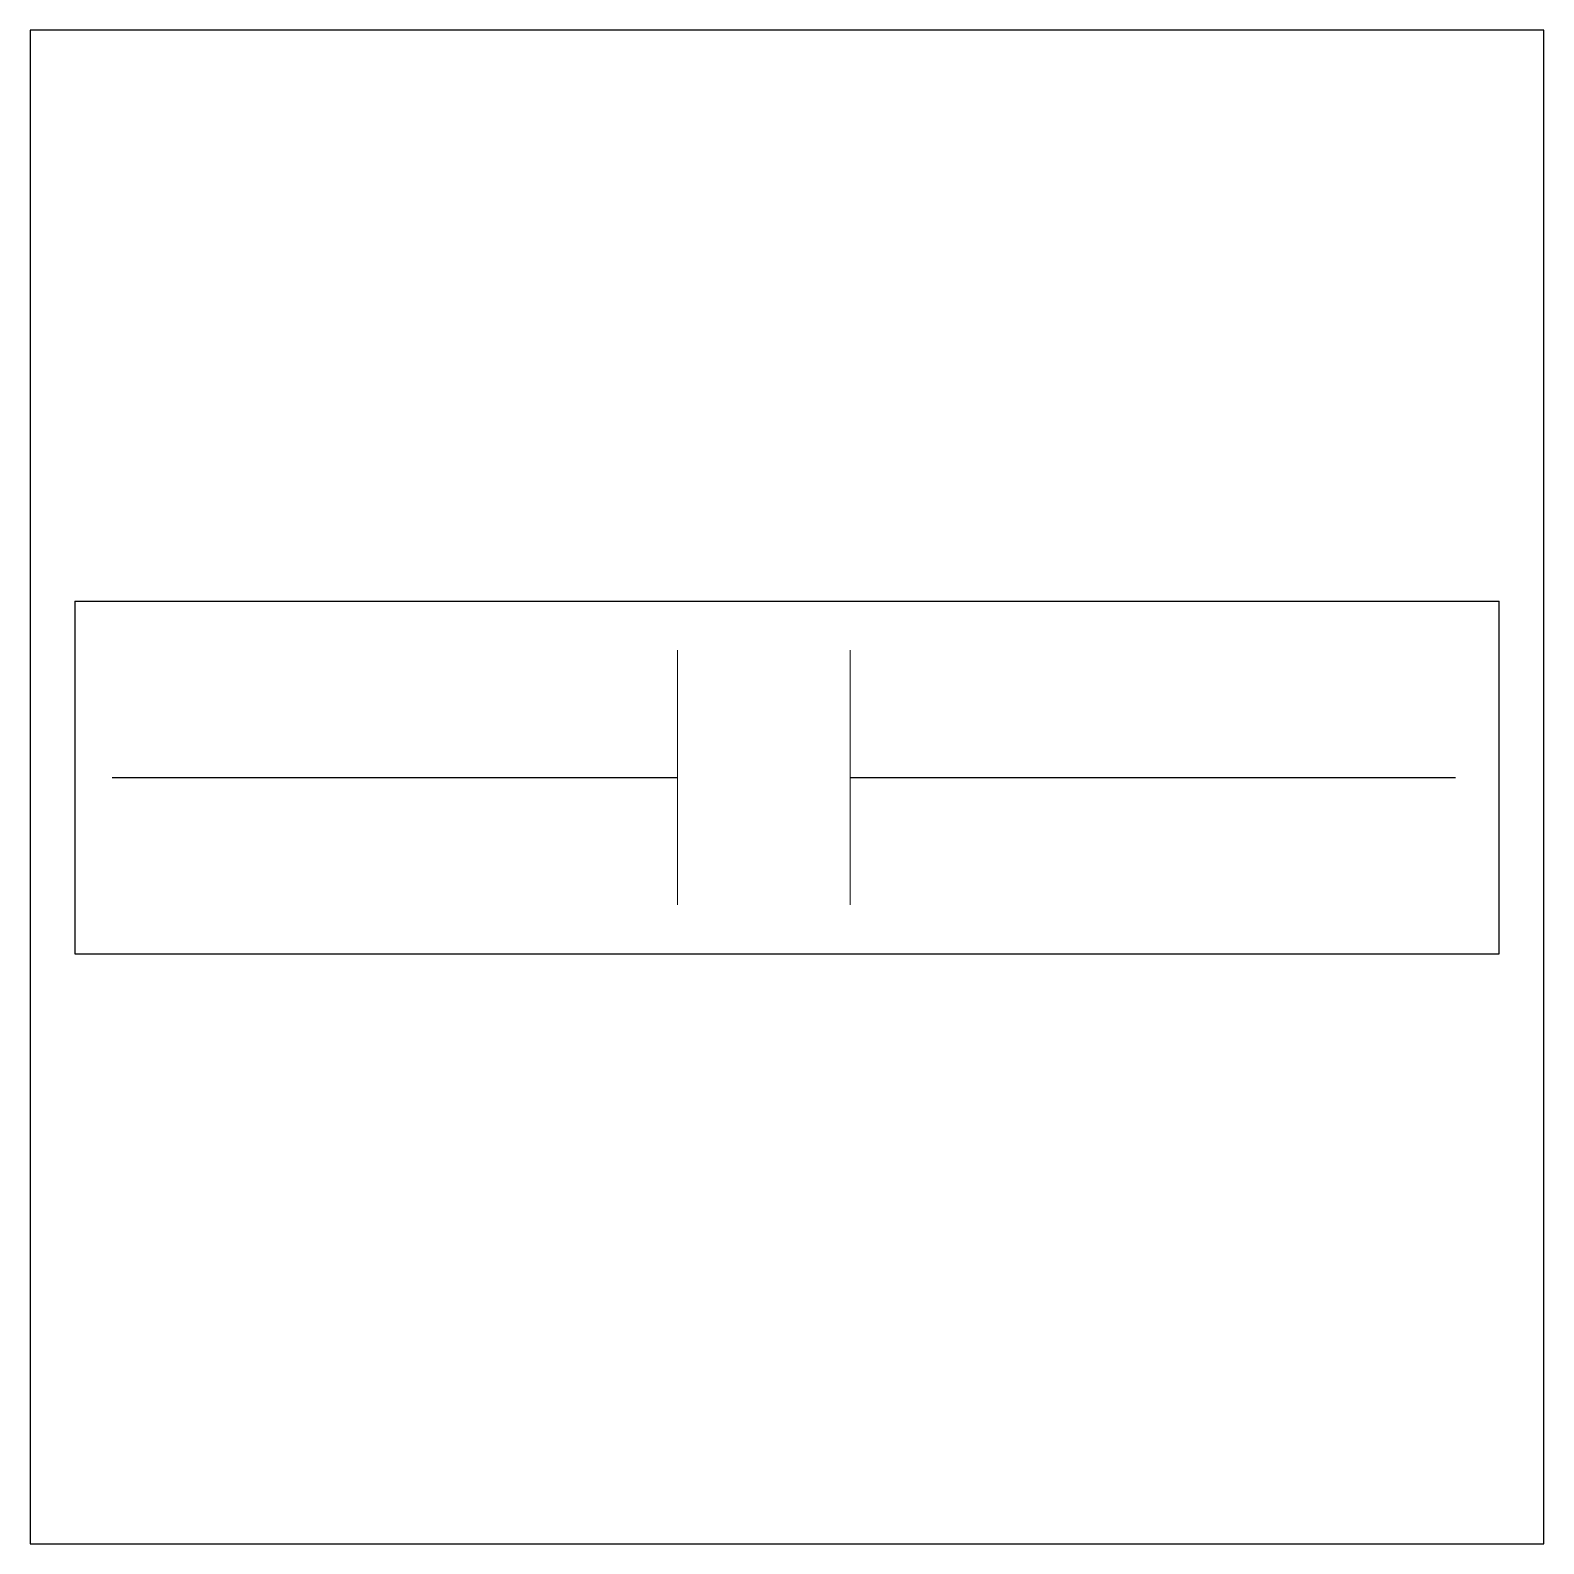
# Model space of a CAD drawing. Header units: millimetres. Extents: x 0 to 1000, y 0 to 1000.
import ezdxf

# ---------------------------------------------------------------- set-up
doc = ezdxf.new("R2010")
doc.units = ezdxf.units.MM
doc.layers.get('0').update_dxf_attribs({"color": 2})
doc.layers.add('1', color=1, linetype='Continuous')
doc.layers.add('3', color=7, linetype='Continuous')

msp = doc.modelspace()

# ---------------------------------------------------------------- linework, layer by layer
at = {"color": 2}
msp.add_lwpolyline([(0, 0), (1000, 0), (1000, 1000), (0, 1000)], close=True, dxfattribs=at)
at = {"layer": '1', "color": 1}
for p, q in [((29.4, 622.7), (29.4, 389.8)), ((29.4, 622.7), (970.6, 622.7)), ((970.6, 389.8), (970.6, 622.7)), ((29.4, 389.8), (970.6, 389.8))]:
    msp.add_line(p, q, dxfattribs=at)
at = {"layer": '3', "lineweight": 9}
for p, q in [((427.7, 590.4), (427.7, 422.1)), ((541.7, 590.4), (541.7, 422.1))]:
    msp.add_line(p, q, dxfattribs=at)
at = {"layer": '3'}
for p, q in [((54.2, 506.3), (427.7, 506.3)), ((541.7, 506.3), (941.6, 506.3))]:
    msp.add_line(p, q, dxfattribs=at)

doc.saveas('drawing.dxf')
